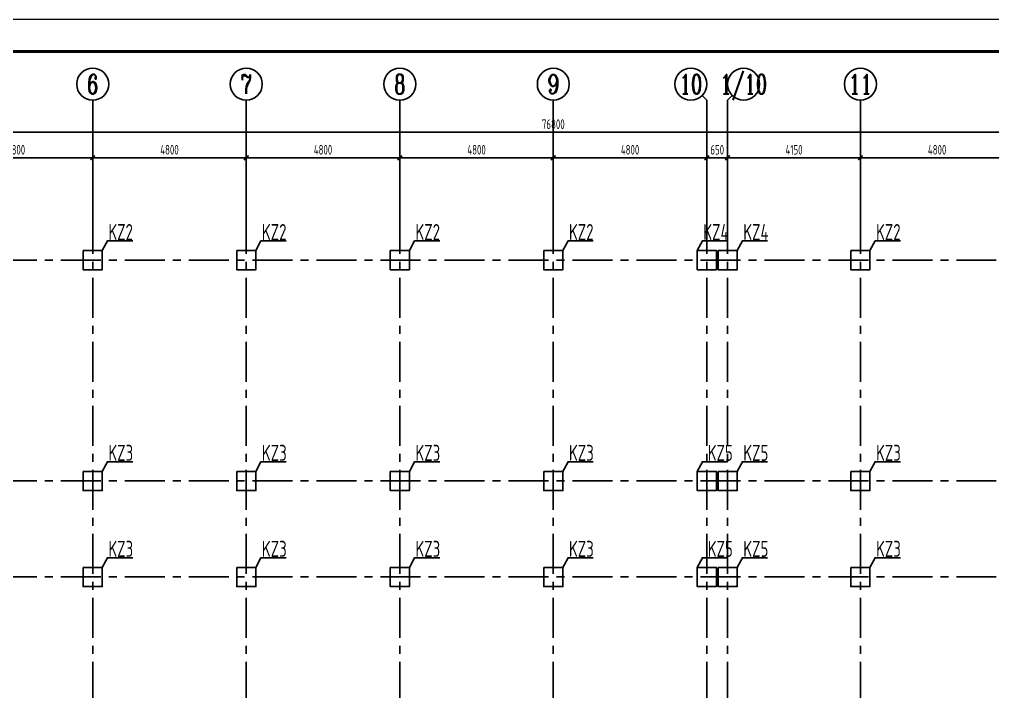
# Model space of a CAD drawing. Extents: x 50245 to 535158, y -325728 to -122983.
# Drawn here: x 81108 to 111530, y -143983 to -122983 of the extents above; entities that cross this region are included whole.
import ezdxf
from ezdxf.enums import TextEntityAlignment as Align

# ---------------------------------------------------------------- set-up
doc = ezdxf.new("R2010")
doc.units = 0
doc.header["$LTSCALE"] = 1000
doc.linetypes.add('CENTER', pattern=[2, 1.25, -0.25, 0.25, -0.25])
doc.layers.get('0').update_dxf_attribs({"linetype": 'CONTINUOUS'})
doc.layers.get('Defpoints').update_dxf_attribs({"linetype": 'CONTINUOUS'})
for name, color, linetype in [('AXIS', 253, 'CENTER'), ('AXIS_DIM', 3, 'CONTINUOUS'), ('AXIS_NUM', 7, 'CONTINUOUS'), ('COLU', 7, 'CONTINUOUS'), ('COLU_TEXT_YW', 7, 'CONTINUOUS')]:
    doc.layers.add(name, color=color, linetype=linetype)
doc.layers.add('PUB_TITLE', color=7, linetype='CONTINUOUS', lineweight=0)
doc.styles.add('TSSD_Axis', font='complex.shx', dxfattribs={"width": 0.7, "bigfont": 'hztxt.shx'})
doc.styles.add('TSSD_Dimension', font='tssdeng.shx', dxfattribs={"width": 0.7, "bigfont": 'hztxt.shx'})
doc.styles.add('TSSD_Label', font='tssdeng.shx', dxfattribs={"width": 0.7, "bigfont": 'hztxt.shx'})
doc.dimstyles.new('TSSD_100_100', dxfattribs={"dimtxt": 300, "dimasz": 100, "dimexe": 100, "dimexo": 250, "dimgap": 100, "dimtad": 1, "dimdec": 0, "dimzin": 0, "dimdsep": 46, "dimtxsty": 'TSSD_Dimension', "dimblk": 'ARCHTICK', "dimblk1": 'ARCHTICK', "dimblk2": 'ARCHTICK', "dimcen": 0, "dimdle": 100, "dimclrt": 7, "dimadec": 0, "dimazin": 0, "dimtfac": 1, "dimtdec": 0, "dimtix": 1, "dimtmove": 2, "dimatfit": 3, "dimfxl": 1, "dimtolj": 1, "dimtzin": 0, "dimarcsym": 0})

# ---------------------------------------------------------------- blocks, each defined once
blk = doc.blocks.new('ts_axno')
at = {"color": 0, "linetype": 'ByBlock', "lineweight": -2}
blk.add_circle((0, 0), 0.5, dxfattribs=at)
at = {"color": 0, "linetype": 'ByBlock', "lineweight": -2, "style": 'TSSD_Axis', "width": 0.7}
blk.add_attdef('A', text='', height=0.6, dxfattribs=at).set_placement((0, 0), align=Align.MIDDLE_CENTER)
blk = doc.blocks.new('_ArchTick')
at = {"color": 0, "linetype": 'ByBlock', "const_width": 0.5}
blk.add_lwpolyline([(-0.71, -0.71), (0.71, 0.71)], dxfattribs=at)
blk = doc.blocks.new('*D28')
at = {"layer": 'AXIS_DIM', "color": 0, "lineweight": -2, "transparency": 16777216}
for p, q in [((78498, -127305), (83498, -127305)), ((78598, -129255), (78598, -127205)), ((83398, -129255), (83398, -127205))]:
    blk.add_line(p, q, dxfattribs=at)
at = {"layer": 'Defpoints', "color": 0, "transparency": 16777216}
for p in [(83398, -127305), (78598, -129505), (83398, -129505)]:
    blk.add_point(p, dxfattribs=at)
at = {"layer": 'AXIS_DIM', "color": 0, "lineweight": -2, "transparency": 16777216, "xscale": 100, "yscale": 100, "zscale": 100, "rotation": 180}
blk.add_blockref('_ArchTick', (78598, -127305), dxfattribs=at)
at = {"layer": 'AXIS_DIM', "color": 0, "lineweight": -2, "transparency": 16777216, "xscale": 100, "yscale": 100, "zscale": 100}
blk.add_blockref('_ArchTick', (83398, -127305), dxfattribs=at)
at = {"layer": 'AXIS_DIM', "color": 7, "transparency": 16777216, "insert": (80998, -127055), "char_height": 300, "attachment_point": 5, "style": 'TSSD_Dimension'}
blk.add_mtext('\\A1;4800', dxfattribs=at)
blk = doc.blocks.new('*D29')
at = {"layer": 'AXIS_DIM', "color": 0, "lineweight": -2, "transparency": 16777216}
for p, q in [((83298, -127305), (88298, -127305)), ((83398, -129255), (83398, -127205)), ((88198, -129255), (88198, -127205))]:
    blk.add_line(p, q, dxfattribs=at)
at = {"layer": 'Defpoints', "color": 0, "transparency": 16777216}
for p in [(88198, -127305), (83398, -129505), (88198, -129505)]:
    blk.add_point(p, dxfattribs=at)
at = {"layer": 'AXIS_DIM', "color": 0, "lineweight": -2, "transparency": 16777216, "xscale": 100, "yscale": 100, "zscale": 100, "rotation": 180}
blk.add_blockref('_ArchTick', (83398, -127305), dxfattribs=at)
at = {"layer": 'AXIS_DIM', "color": 0, "lineweight": -2, "transparency": 16777216, "xscale": 100, "yscale": 100, "zscale": 100}
blk.add_blockref('_ArchTick', (88198, -127305), dxfattribs=at)
at = {"layer": 'AXIS_DIM', "color": 7, "transparency": 16777216, "insert": (85798, -127055), "char_height": 300, "attachment_point": 5, "style": 'TSSD_Dimension'}
blk.add_mtext('\\A1;4800', dxfattribs=at)
blk = doc.blocks.new('*D30')
at = {"layer": 'AXIS_DIM', "color": 0, "lineweight": -2, "transparency": 16777216}
for p, q in [((88098, -127305), (93098, -127305)), ((88198, -129255), (88198, -127205)), ((92998, -129255), (92998, -127205))]:
    blk.add_line(p, q, dxfattribs=at)
at = {"layer": 'Defpoints', "color": 0, "transparency": 16777216}
for p in [(92998, -127305), (88198, -129505), (92998, -129505)]:
    blk.add_point(p, dxfattribs=at)
at = {"layer": 'AXIS_DIM', "color": 0, "lineweight": -2, "transparency": 16777216, "xscale": 100, "yscale": 100, "zscale": 100, "rotation": 180}
blk.add_blockref('_ArchTick', (88198, -127305), dxfattribs=at)
at = {"layer": 'AXIS_DIM', "color": 0, "lineweight": -2, "transparency": 16777216, "xscale": 100, "yscale": 100, "zscale": 100}
blk.add_blockref('_ArchTick', (92998, -127305), dxfattribs=at)
at = {"layer": 'AXIS_DIM', "color": 7, "transparency": 16777216, "insert": (90598, -127055), "char_height": 300, "attachment_point": 5, "style": 'TSSD_Dimension'}
blk.add_mtext('\\A1;4800', dxfattribs=at)
blk = doc.blocks.new('*D31')
at = {"layer": 'AXIS_DIM', "color": 0, "lineweight": -2, "transparency": 16777216}
for p, q in [((92898, -127305), (97898, -127305)), ((92998, -129255), (92998, -127205)), ((97798, -129255), (97798, -127205))]:
    blk.add_line(p, q, dxfattribs=at)
at = {"layer": 'Defpoints', "color": 0, "transparency": 16777216}
for p in [(97798, -127305), (92998, -129505), (97798, -129505)]:
    blk.add_point(p, dxfattribs=at)
at = {"layer": 'AXIS_DIM', "color": 0, "lineweight": -2, "transparency": 16777216, "xscale": 100, "yscale": 100, "zscale": 100, "rotation": 180}
blk.add_blockref('_ArchTick', (92998, -127305), dxfattribs=at)
at = {"layer": 'AXIS_DIM', "color": 0, "lineweight": -2, "transparency": 16777216, "xscale": 100, "yscale": 100, "zscale": 100}
blk.add_blockref('_ArchTick', (97798, -127305), dxfattribs=at)
at = {"layer": 'AXIS_DIM', "color": 7, "transparency": 16777216, "insert": (95398, -127055), "char_height": 300, "attachment_point": 5, "style": 'TSSD_Dimension'}
blk.add_mtext('\\A1;4800', dxfattribs=at)
blk = doc.blocks.new('*D32')
at = {"layer": 'AXIS_DIM', "color": 0, "lineweight": -2, "transparency": 16777216}
for p, q in [((97698, -127305), (102698, -127305)), ((97798, -129255), (97798, -127205)), ((102598, -129255), (102598, -127205))]:
    blk.add_line(p, q, dxfattribs=at)
at = {"layer": 'Defpoints', "color": 0, "transparency": 16777216}
for p in [(102598, -127305), (97798, -129505), (102598, -129505)]:
    blk.add_point(p, dxfattribs=at)
at = {"layer": 'AXIS_DIM', "color": 0, "lineweight": -2, "transparency": 16777216, "xscale": 100, "yscale": 100, "zscale": 100, "rotation": 180}
blk.add_blockref('_ArchTick', (97798, -127305), dxfattribs=at)
at = {"layer": 'AXIS_DIM', "color": 0, "lineweight": -2, "transparency": 16777216, "xscale": 100, "yscale": 100, "zscale": 100}
blk.add_blockref('_ArchTick', (102598, -127305), dxfattribs=at)
at = {"layer": 'AXIS_DIM', "color": 7, "transparency": 16777216, "insert": (100198, -127055), "char_height": 300, "attachment_point": 5, "style": 'TSSD_Dimension'}
blk.add_mtext('\\A1;4800', dxfattribs=at)
blk = doc.blocks.new('*D33')
at = {"layer": 'AXIS_DIM', "color": 0, "lineweight": -2, "transparency": 16777216}
for p, q in [((102498, -127305), (103348, -127305)), ((102598, -129255), (102598, -127205)), ((103248, -129255), (103248, -127205))]:
    blk.add_line(p, q, dxfattribs=at)
at = {"layer": 'Defpoints', "color": 0, "transparency": 16777216}
for p in [(103248, -127305), (102598, -129505), (103248, -129505)]:
    blk.add_point(p, dxfattribs=at)
at = {"layer": 'AXIS_DIM', "color": 0, "lineweight": -2, "transparency": 16777216, "xscale": 100, "yscale": 100, "zscale": 100, "rotation": 180}
blk.add_blockref('_ArchTick', (102598, -127305), dxfattribs=at)
at = {"layer": 'AXIS_DIM', "color": 0, "lineweight": -2, "transparency": 16777216, "xscale": 100, "yscale": 100, "zscale": 100}
blk.add_blockref('_ArchTick', (103248, -127305), dxfattribs=at)
at = {"layer": 'AXIS_DIM', "color": 7, "transparency": 16777216, "insert": (102923, -127055), "char_height": 300, "attachment_point": 5, "style": 'TSSD_Dimension'}
blk.add_mtext('\\A1;650', dxfattribs=at)
blk = doc.blocks.new('*D34')
at = {"layer": 'AXIS_DIM', "color": 0, "lineweight": -2, "transparency": 16777216}
for p, q in [((103148, -127305), (107498, -127305)), ((103248, -129255), (103248, -127205)), ((107398, -129255), (107398, -127205))]:
    blk.add_line(p, q, dxfattribs=at)
at = {"layer": 'Defpoints', "color": 0, "transparency": 16777216}
for p in [(107398, -127305), (103248, -129505), (107398, -129505)]:
    blk.add_point(p, dxfattribs=at)
at = {"layer": 'AXIS_DIM', "color": 0, "lineweight": -2, "transparency": 16777216, "xscale": 100, "yscale": 100, "zscale": 100, "rotation": 180}
blk.add_blockref('_ArchTick', (103248, -127305), dxfattribs=at)
at = {"layer": 'AXIS_DIM', "color": 0, "lineweight": -2, "transparency": 16777216, "xscale": 100, "yscale": 100, "zscale": 100}
blk.add_blockref('_ArchTick', (107398, -127305), dxfattribs=at)
at = {"layer": 'AXIS_DIM', "color": 7, "transparency": 16777216, "insert": (105323, -127055), "char_height": 300, "attachment_point": 5, "style": 'TSSD_Dimension'}
blk.add_mtext('\\A1;4150', dxfattribs=at)
blk = doc.blocks.new('*D35')
at = {"layer": 'AXIS_DIM', "color": 0, "lineweight": -2, "transparency": 16777216}
for p, q in [((107298, -127305), (112298, -127305)), ((107398, -129255), (107398, -127205)), ((112198, -129255), (112198, -127205))]:
    blk.add_line(p, q, dxfattribs=at)
at = {"layer": 'Defpoints', "color": 0, "transparency": 16777216}
for p in [(112198, -127305), (107398, -129505), (112198, -129505)]:
    blk.add_point(p, dxfattribs=at)
at = {"layer": 'AXIS_DIM', "color": 0, "lineweight": -2, "transparency": 16777216, "xscale": 100, "yscale": 100, "zscale": 100, "rotation": 180}
blk.add_blockref('_ArchTick', (107398, -127305), dxfattribs=at)
at = {"layer": 'AXIS_DIM', "color": 0, "lineweight": -2, "transparency": 16777216, "xscale": 100, "yscale": 100, "zscale": 100}
blk.add_blockref('_ArchTick', (112198, -127305), dxfattribs=at)
at = {"layer": 'AXIS_DIM', "color": 7, "transparency": 16777216, "insert": (109798, -127055), "char_height": 300, "attachment_point": 5, "style": 'TSSD_Dimension'}
blk.add_mtext('\\A1;4800', dxfattribs=at)
blk = doc.blocks.new('*D41')
at = {"layer": 'AXIS_DIM', "color": 0, "lineweight": -2, "transparency": 16777216}
for p, q in [((59298, -126505), (136298, -126505)), ((59398, -129255), (59398, -126405)), ((136198, -129255), (136198, -126405))]:
    blk.add_line(p, q, dxfattribs=at)
at = {"layer": 'Defpoints', "color": 0, "transparency": 16777216}
for p in [(136198, -126505), (59398, -129505), (136198, -129505)]:
    blk.add_point(p, dxfattribs=at)
at = {"layer": 'AXIS_DIM', "color": 0, "lineweight": -2, "transparency": 16777216, "xscale": 100, "yscale": 100, "zscale": 100, "rotation": 180}
blk.add_blockref('_ArchTick', (59398, -126505), dxfattribs=at)
at = {"layer": 'AXIS_DIM', "color": 0, "lineweight": -2, "transparency": 16777216, "xscale": 100, "yscale": 100, "zscale": 100}
blk.add_blockref('_ArchTick', (136198, -126505), dxfattribs=at)
at = {"layer": 'AXIS_DIM', "color": 7, "transparency": 16777216, "insert": (97798, -126255), "char_height": 300, "attachment_point": 5, "style": 'TSSD_Dimension'}
blk.add_mtext('\\A1;76800', dxfattribs=at)

msp = doc.modelspace()

# ---------------------------------------------------------------- linework, layer by layer
for p, q in [((83698.4, -130204.6), (83858.6, -129904)), ((83858.6, -129904), (84648.1, -129904)), ((88498.4, -130204.6), (88658.6, -129904)), ((88658.6, -129904), (89448.1, -129904)), ((93298.4, -130204.6), (93458.6, -129904)), ((93458.6, -129904), (94248.1, -129904)), ((98098.4, -130204.6), (98258.6, -129904)), ((98258.6, -129904), (99048.1, -129904)), ((102298.4, -130204.6), (102458.6, -129904)), ((102458.6, -129904), (103248.1, -129904)), ((103548.4, -130204.6), (103708.6, -129904)), ((103708.6, -129904), (104498.1, -129904)), ((107698.4, -130204.6), (107858.6, -129904)), ((107858.6, -129904), (108648.1, -129904)), ((83698.4, -137104.6), (83858.6, -136804)), ((83858.6, -136804), (84648.1, -136804)), ((88498.4, -137104.6), (88658.6, -136804)), ((88658.6, -136804), (89448.1, -136804)), ((93298.4, -137104.6), (93458.6, -136804)), ((93458.6, -136804), (94248.1, -136804)), ((98098.4, -137104.6), (98258.6, -136804)), ((98258.6, -136804), (99048.1, -136804)), ((102298.4, -137104.6), (102458.6, -136804)), ((102458.6, -136804), (103248.1, -136804)), ((103548.4, -137104.6), (103708.6, -136804)), ((103708.6, -136804), (104498.1, -136804)), ((107698.4, -137104.6), (107858.6, -136804)), ((107858.6, -136804), (108648.1, -136804)), ((83698.4, -140104.6), (83858.6, -139804)), ((83858.6, -139804), (84648.1, -139804)), ((88498.4, -140104.6), (88658.6, -139804)), ((88658.6, -139804), (89448.1, -139804)), ((93298.4, -140104.6), (93458.6, -139804)), ((93458.6, -139804), (94248.1, -139804)), ((98098.4, -140104.6), (98258.6, -139804)), ((98258.6, -139804), (99048.1, -139804)), ((102298.4, -140104.6), (102458.6, -139804)), ((102458.6, -139804), (103248.1, -139804)), ((103548.4, -140104.6), (103708.6, -139804)), ((103708.6, -139804), (104498.1, -139804)), ((107698.4, -140104.6), (107858.6, -139804)), ((107858.6, -139804), (108648.1, -139804))]:
    msp.add_line(p, q)
at = {"color": 3}
for points in [[(83698.4, -130204.6), (83858.6, -129904), (84648.1, -129904)], [(88498.4, -130204.6), (88658.6, -129904), (89448.1, -129904)], [(93298.4, -130204.6), (93458.6, -129904), (94248.1, -129904)], [(98098.4, -130204.6), (98258.6, -129904), (99048.1, -129904)], [(102298.4, -130204.6), (102458.6, -129904), (103248.1, -129904)], [(103548.4, -130204.6), (103708.6, -129904), (104498.1, -129904)], [(107698.4, -130204.6), (107858.6, -129904), (108648.1, -129904)], [(83698.4, -137104.6), (83858.6, -136804), (84648.1, -136804)], [(88498.4, -137104.6), (88658.6, -136804), (89448.1, -136804)], [(93298.4, -137104.6), (93458.6, -136804), (94248.1, -136804)], [(98098.4, -137104.6), (98258.6, -136804), (99048.1, -136804)], [(102298.4, -137104.6), (102458.6, -136804), (103248.1, -136804)], [(103548.4, -137104.6), (103708.6, -136804), (104498.1, -136804)], [(107698.4, -137104.6), (107858.6, -136804), (108648.1, -136804)], [(83698.4, -140104.6), (83858.6, -139804), (84648.1, -139804)], [(88498.4, -140104.6), (88658.6, -139804), (89448.1, -139804)], [(93298.4, -140104.6), (93458.6, -139804), (94248.1, -139804)], [(98098.4, -140104.6), (98258.6, -139804), (99048.1, -139804)], [(102298.4, -140104.6), (102458.6, -139804), (103248.1, -139804)], [(103548.4, -140104.6), (103708.6, -139804), (104498.1, -139804)], [(107698.4, -140104.6), (107858.6, -139804), (108648.1, -139804)]]:
    msp.add_lwpolyline(points, dxfattribs=at)
at = {"layer": 'AXIS'}
for p, q in [((83398.4, -148304.6), (83398.4, -129504.6)), ((88198.4, -148304.6), (88198.4, -129504.6)), ((92998.4, -148304.6), (92998.4, -129504.6)), ((97798.4, -148304.6), (97798.4, -129504.6)), ((102598.4, -148304.6), (102598.4, -129504.6)), ((103248.4, -148304.6), (103248.4, -129504.6)), ((107398.4, -148304.6), (107398.4, -129504.6)), ((58398.4, -130504.6), (137198.4, -130504.6)), ((58398.4, -137404.6), (137198.4, -137404.6)), ((58398.4, -137404.6), (137198.4, -137404.6)), ((58398.4, -140404.6), (137198.4, -140404.6)), ((58398.4, -140404.6), (137198.4, -140404.6))]:
    msp.add_line(p, q, dxfattribs=at)
at = {"layer": 'AXIS_NUM'}
for p, q in [((83398.4, -129504.6), (83398.4, -125504.6)), ((88198.4, -129504.6), (88198.4, -125504.6)), ((92998.4, -129504.6), (92998.4, -125504.6)), ((97798.4, -129504.6), (97798.4, -125504.6)), ((102598.4, -125504.6), (102452, -125358.2)), ((102598.4, -129504.6), (102598.4, -125504.6)), ((103248.4, -125504.6), (103394.9, -125358.2)), ((103248.4, -129504.6), (103248.4, -125504.6)), ((107398.4, -129504.6), (107398.4, -125504.6))]:
    msp.add_line(p, q, dxfattribs=at)
at = {"layer": 'COLU'}
for points in [[(83098.4, -130204.6), (83698.4, -130204.6), (83698.4, -130804.6), (83098.4, -130804.6)], [(87898.4, -130204.6), (88498.4, -130204.6), (88498.4, -130804.6), (87898.4, -130804.6)], [(92698.4, -130204.6), (93298.4, -130204.6), (93298.4, -130804.6), (92698.4, -130804.6)], [(97498.4, -130204.6), (98098.4, -130204.6), (98098.4, -130804.6), (97498.4, -130804.6)], [(102298.4, -130204.6), (102898.4, -130204.6), (102898.4, -130804.6), (102298.4, -130804.6)], [(102948.4, -130204.6), (103548.4, -130204.6), (103548.4, -130804.6), (102948.4, -130804.6)], [(107098.4, -130204.6), (107698.4, -130204.6), (107698.4, -130804.6), (107098.4, -130804.6)], [(83098.4, -137104.6), (83698.4, -137104.6), (83698.4, -137704.6), (83098.4, -137704.6)], [(83098.4, -137104.6), (83698.4, -137104.6), (83698.4, -137704.6), (83098.4, -137704.6)], [(87898.4, -137104.6), (88498.4, -137104.6), (88498.4, -137704.6), (87898.4, -137704.6)], [(87898.4, -137104.6), (88498.4, -137104.6), (88498.4, -137704.6), (87898.4, -137704.6)], [(92698.4, -137104.6), (93298.4, -137104.6), (93298.4, -137704.6), (92698.4, -137704.6)], [(92698.4, -137104.6), (93298.4, -137104.6), (93298.4, -137704.6), (92698.4, -137704.6)], [(97498.4, -137104.6), (98098.4, -137104.6), (98098.4, -137704.6), (97498.4, -137704.6)], [(97498.4, -137104.6), (98098.4, -137104.6), (98098.4, -137704.6), (97498.4, -137704.6)], [(102298.4, -137104.6), (102898.4, -137104.6), (102898.4, -137704.6), (102298.4, -137704.6)], [(102298.4, -137104.6), (102898.4, -137104.6), (102898.4, -137704.6), (102298.4, -137704.6)], [(102948.4, -137104.6), (103548.4, -137104.6), (103548.4, -137704.6), (102948.4, -137704.6)], [(102948.4, -137104.6), (103548.4, -137104.6), (103548.4, -137704.6), (102948.4, -137704.6)], [(107098.4, -137104.6), (107698.4, -137104.6), (107698.4, -137704.6), (107098.4, -137704.6)], [(107098.4, -137104.6), (107698.4, -137104.6), (107698.4, -137704.6), (107098.4, -137704.6)], [(83098.4, -140104.6), (83698.4, -140104.6), (83698.4, -140704.6), (83098.4, -140704.6)], [(83098.4, -140104.6), (83698.4, -140104.6), (83698.4, -140704.6), (83098.4, -140704.6)], [(87898.4, -140104.6), (88498.4, -140104.6), (88498.4, -140704.6), (87898.4, -140704.6)], [(87898.4, -140104.6), (88498.4, -140104.6), (88498.4, -140704.6), (87898.4, -140704.6)], [(92698.4, -140104.6), (93298.4, -140104.6), (93298.4, -140704.6), (92698.4, -140704.6)], [(92698.4, -140104.6), (93298.4, -140104.6), (93298.4, -140704.6), (92698.4, -140704.6)], [(97498.4, -140104.6), (98098.4, -140104.6), (98098.4, -140704.6), (97498.4, -140704.6)], [(97498.4, -140104.6), (98098.4, -140104.6), (98098.4, -140704.6), (97498.4, -140704.6)], [(102298.4, -140104.6), (102898.4, -140104.6), (102898.4, -140704.6), (102298.4, -140704.6)], [(102298.4, -140104.6), (102898.4, -140104.6), (102898.4, -140704.6), (102298.4, -140704.6)], [(102948.4, -140104.6), (103548.4, -140104.6), (103548.4, -140704.6), (102948.4, -140704.6)], [(102948.4, -140104.6), (103548.4, -140104.6), (103548.4, -140704.6), (102948.4, -140704.6)], [(107098.4, -140104.6), (107698.4, -140104.6), (107698.4, -140704.6), (107098.4, -140704.6)], [(107098.4, -140104.6), (107698.4, -140104.6), (107698.4, -140704.6), (107098.4, -140704.6)]]:
    msp.add_lwpolyline(points, close=True, dxfattribs=at)
at = {"layer": 'PUB_TITLE'}
msp.add_lwpolyline([(50245.1, -164983.4), (154345.1, -164983.4), (154345.1, -122983.4), (50245.1, -122983.4)], close=True, dxfattribs=at)
at = {"layer": 'PUB_TITLE', "const_width": 100}
msp.add_lwpolyline([(52745.1, -163983.4), (153345.1, -163983.4), (153345.1, -123983.4), (52745.1, -123983.4)], close=True, dxfattribs=at)

# ---------------------------------------------------------------- block references
at = {"layer": 'AXIS_NUM'}
ref = msp.add_blockref('ts_axno', (83398.4, -125004.6), dxfattribs=dict(at, xscale=1000, yscale=1000, zscale=1000))
ref.add_attrib('6', '6', dxfattribs={"height": 600, "style": 'TSSD_Axis', "width": 0.7}).set_placement((83398.4, -125004.6), align=Align.MIDDLE_CENTER)
ref = msp.add_blockref('ts_axno', (88198.4, -125004.6), dxfattribs=dict(at, xscale=1000, yscale=1000, zscale=1000))
ref.add_attrib('7', '7', dxfattribs={"height": 600, "style": 'TSSD_Axis', "width": 0.7}).set_placement((88198.4, -125004.6), align=Align.MIDDLE_CENTER)
ref = msp.add_blockref('ts_axno', (92998.4, -125004.6), dxfattribs=dict(at, xscale=1000, yscale=1000, zscale=1000))
ref.add_attrib('8', '8', dxfattribs={"height": 600, "style": 'TSSD_Axis', "width": 0.7}).set_placement((92998.4, -125004.6), align=Align.MIDDLE_CENTER)
ref = msp.add_blockref('ts_axno', (97798.4, -125004.6), dxfattribs=dict(at, xscale=1000, yscale=1000, zscale=1000))
ref.add_attrib('9', '9', dxfattribs={"height": 600, "style": 'TSSD_Axis', "width": 0.7}).set_placement((97798.4, -125004.6), align=Align.MIDDLE_CENTER)
ref = msp.add_blockref('ts_axno', (102098.4, -125004.6), dxfattribs=dict(at, xscale=1000, yscale=1000, zscale=1000))
ref.add_attrib('10', '10', dxfattribs={"height": 600, "style": 'TSSD_Axis', "width": 0.7}).set_placement((102098.4, -125004.6), align=Align.MIDDLE_CENTER)
ref = msp.add_blockref('ts_axno', (103748.4, -125004.6), dxfattribs=dict(at, xscale=1000, yscale=1000, zscale=1000))
ref.add_attrib('11', '1/10', dxfattribs={"height": 600, "style": 'TSSD_Axis', "width": 0.7}).set_placement((103748.4, -125004.6), align=Align.MIDDLE_CENTER)
ref = msp.add_blockref('ts_axno', (107398.4, -125004.6), dxfattribs=dict(at, xscale=1000, yscale=1000, zscale=1000))
ref.add_attrib('12', '11', dxfattribs={"height": 600, "style": 'TSSD_Axis', "width": 0.7}).set_placement((107398.4, -125004.6), align=Align.MIDDLE_CENTER)

# ---------------------------------------------------------------- texts
at = {"layer": 'COLU_TEXT_YW', "style": 'TSSD_Label', "width": 0.7}
for s, p in [('KZ2', (83887.2, -129875)), ('KZ2', (88687.2, -129875)), ('KZ2', (93487.2, -129875)), ('KZ2', (98287.2, -129875)), ('KZ4', (102487.2, -129875)), ('KZ4', (103737.2, -129875)), ('KZ2', (107887.2, -129875)), ('KZ3', (83887.2, -136775)), ('KZ3', (88687.2, -136775)), ('KZ3', (93487.2, -136775)), ('KZ3', (98287.2, -136775)), ('KZ5', (102627, -136775)), ('KZ5', (103737.2, -136775)), ('KZ3', (107887.2, -136775)), ('KZ3', (83887.2, -139775)), ('KZ3', (88687.2, -139775)), ('KZ3', (93487.2, -139775)), ('KZ3', (98287.2, -139775)), ('KZ5', (102627, -139775)), ('KZ5', (103737.2, -139775)), ('KZ3', (107887.2, -139775))]:
    msp.add_text(s, height=500, dxfattribs=at).set_placement(p)

# ---------------------------------------------------------------- dimensions: what is measured, and where the dimension line sits
at = {"layer": 'AXIS_DIM'}
for base, p1, p2, picture, middle in [((136198.4, -126504.6), (59398.4, -129504.6), (136198.4, -129504.6), '*D41', (97798.4, -126254.6)), ((83398.4, -127304.6), (78598.4, -129504.6), (83398.4, -129504.6), '*D28', (80998.4, -127054.6)), ((88198.4, -127304.6), (83398.4, -129504.6), (88198.4, -129504.6), '*D29', (85798.4, -127054.6)), ((92998.4, -127304.6), (88198.4, -129504.6), (92998.4, -129504.6), '*D30', (90598.4, -127054.6)), ((97798.4, -127304.6), (92998.4, -129504.6), (97798.4, -129504.6), '*D31', (95398.4, -127054.6)), ((102598.4, -127304.6), (97798.4, -129504.6), (102598.4, -129504.6), '*D32', (100198.4, -127054.6)), ((103248.4, -127304.6), (102598.4, -129504.6), (103248.4, -129504.6), '*D33', (102923.4, -127054.6)), ((107398.4, -127304.6), (103248.4, -129504.6), (107398.4, -129504.6), '*D34', (105323.4, -127054.6)), ((112198.4, -127304.6), (107398.4, -129504.6), (112198.4, -129504.6), '*D35', (109798.4, -127054.6))]:
    dim = msp.add_linear_dim(base=base, p1=p1, p2=p2, dimstyle='TSSD_100_100', dxfattribs=at)
    dim.commit()
    dim.dimension.update_dxf_attribs({"geometry": picture, "text_midpoint": middle})

doc.saveas('drawing.dxf')
